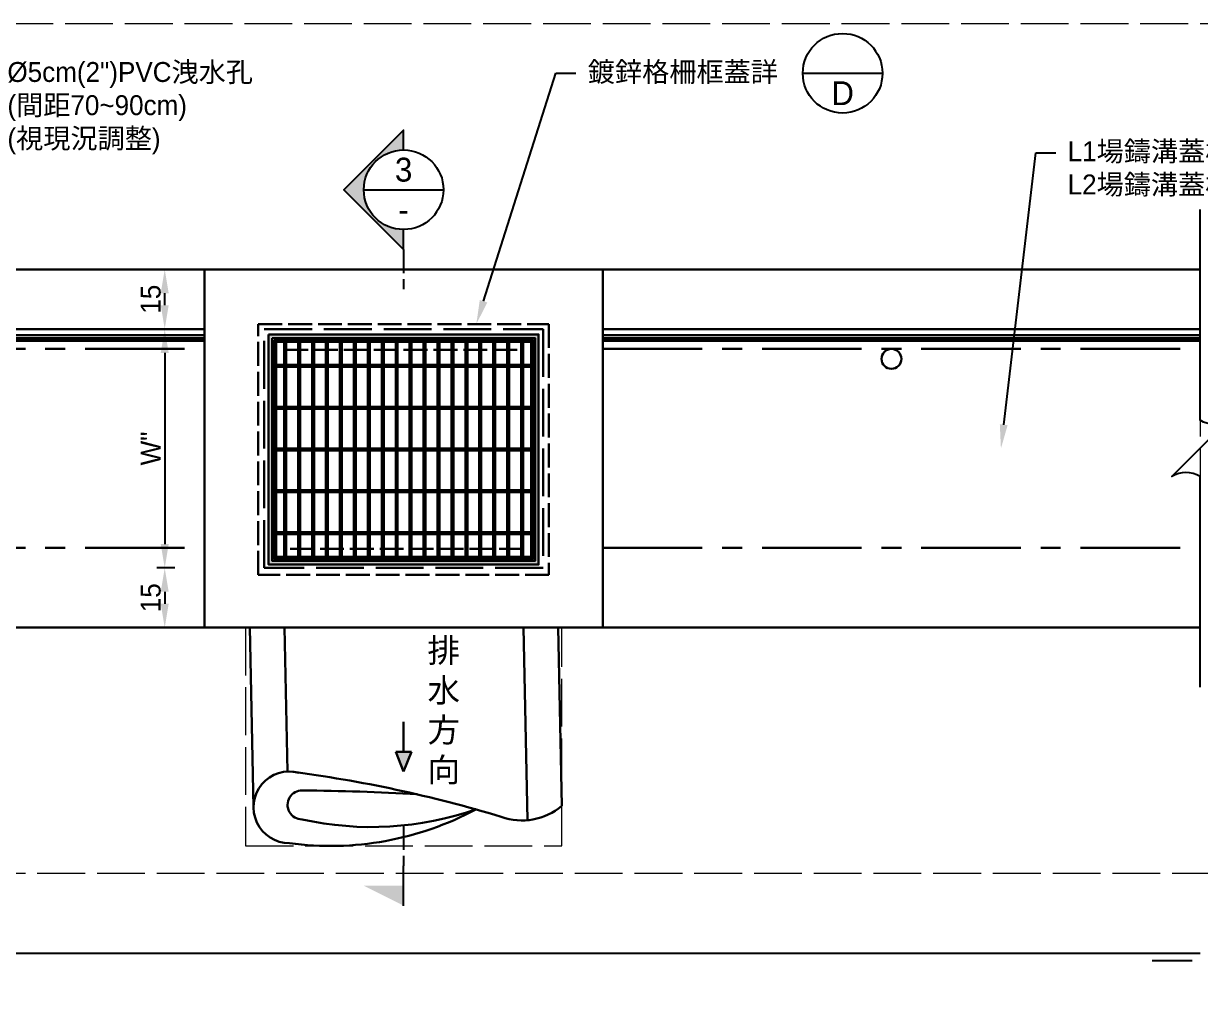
# Model space of a CAD drawing. Extents: x -6810 to 5075, y -2187 to 1200.
# Drawn here: x -2635.5 to -2339.9, y -248.4 to 0 of the extents above; entities that cross this region are included whole.
import ezdxf
from ezdxf import colors
from ezdxf.entities.mleader import LeaderData, LeaderLine
from ezdxf.math import Vec2, Vec3

# ---------------------------------------------------------------- set-up
doc = ezdxf.new("R2010")
doc.units = 0
doc.header["$MEASUREMENT"] = 0
doc.linetypes.add('ACAD_ISO02W100', pattern=[15, 12, -3])
doc.linetypes.add('CENTERX2', pattern=[4, 2.5, -0.5, 0.5, -0.5])
doc.layers.add('一、4.基本-隱藏', color=9, linetype='ACAD_ISO02W100', lineweight=20, plot=False)
doc.layers.add('三、1.文字-說明文字', color=2, linetype='Continuous')
doc.layers.add('三、3.文字-註解文字', color=2, linetype='Continuous')
for name, color, linetype, lineweight in [('二、2.繪圖-施作項目', 181, 'Continuous', 30), ('二、3.繪圖-排水流向', 170, 'Continuous', 30), ('二、6.繪圖-其他施作項目', 35, 'Continuous', 30)]:
    doc.layers.add(name, color=color, linetype=linetype, lineweight=lineweight)
doc.styles.add('註解文字(詳圖)', font='MS PGothic.ttf', dxfattribs={"height": 5})
doc.dimstyles.new('註解文字(詳圖)', dxfattribs={"dimtxt": 5, "dimasz": 6, "dimexe": 2, "dimexo": 5, "dimgap": 1, "dimtad": 2, "dimzin": 0, "dimdsep": 46, "dimtxsty": '註解文字(詳圖)', "dimcen": 0.1, "dimclrd": 144, "dimclre": 144, "dimclrt": 256, "dimadec": 0, "dimazin": 0, "dimtfac": 1, "dimtofl": 0, "dimtmove": 0, "dimatfit": 3, "dimfxlon": 1, "dimtolj": 1, "dimtzin": 0, "dimlwd": -1, "dimlwe": -1, "dimarcsym": 1})
pattern_1 = [(45, (-3860.3608, 101.6543), (-2.65165, 2.65165), []), (45, (-3859.477, 101.6543), (-2.65165, 2.65165), []), (45, (-3858.593, 101.6543), (-2.65165, 2.65165), []), (45, (-3857.709, 101.6543), (-2.65165, 2.65165), [])]

# ---------------------------------------------------------------- blocks, each defined once
blk = doc.blocks.new('排水流向')
at = {"layer": '二、3.繪圖-排水流向'}
h = blk.add_hatch(color=256, dxfattribs=at)
h.dxf.hatch_style = 1
h.paths.add_polyline_path([(0, 1), (0, -1), (2.5, 0)])
for points in [[(-3.75, 0), (0, 0)], [(0, 1), (0, -1)], [(2.5, 0), (0, 1)], [(2.5, 0), (0, -1)]]:
    blk.add_lwpolyline(points, dxfattribs=at)
blk = doc.blocks.new('*D312')
at = {"layer": 'Defpoints', "color": 0, "ltscale": 0.25, "transparency": 16777216}
for p in [(-2600, -61.75), (-2575, -61.75), (-2575, -76.75)]:
    blk.add_point(p, dxfattribs=at)
at = {"layer": '三、3.文字-註解文字', "color": 144, "ltscale": 0.25, "transparency": 16777216}
for p, q in [((-2597.5, -61.75), (-2602, -61.75)), ((-2600, -70.75), (-2600, -67.75)), ((-2597.5, -76.75), (-2602, -76.75))]:
    blk.add_line(p, q, dxfattribs=at)
for points in [[(-2601, -67.75), (-2599, -67.75), (-2600, -61.75)], [(-2601, -70.75), (-2599, -70.75), (-2600, -76.75)]]:
    blk.add_solid(points, dxfattribs=at)
at = {"layer": '三、3.文字-註解文字', "ltscale": 0.25, "transparency": 16777216, "insert": (-2603.5, -69.25), "char_height": 5, "attachment_point": 5, "rotation": 90, "style": '註解文字(詳圖)'}
blk.add_mtext('\\A1;15', dxfattribs=at)
blk = doc.blocks.new('*D313')
at = {"layer": 'Defpoints', "color": 0, "ltscale": 0.25, "transparency": 16777216}
for p in [(-2575, -76.75), (-2600, -136.75), (-2575, -136.75)]:
    blk.add_point(p, dxfattribs=at)
at = {"layer": '三、3.文字-註解文字', "color": 144, "ltscale": 0.25, "transparency": 16777216}
for p, q in [((-2597.5, -76.75), (-2602, -76.75)), ((-2600, -82.75), (-2600, -130.75)), ((-2597.5, -136.75), (-2602, -136.75))]:
    blk.add_line(p, q, dxfattribs=at)
for points in [[(-2601, -82.75), (-2599, -82.75), (-2600, -76.75)], [(-2601, -130.75), (-2599, -130.75), (-2600, -136.75)]]:
    blk.add_solid(points, dxfattribs=at)
at = {"layer": '三、3.文字-註解文字', "ltscale": 0.25, "transparency": 16777216, "insert": (-2603.5, -106.75), "char_height": 5, "attachment_point": 5, "rotation": 90, "style": '註解文字(詳圖)'}
blk.add_mtext('\\A1;W"', dxfattribs=at)
blk = doc.blocks.new('*D314')
at = {"layer": 'Defpoints', "color": 0, "ltscale": 0.25, "transparency": 16777216}
for p in [(-2575, -136.75), (-2600, -151.75), (-2575, -151.75)]:
    blk.add_point(p, dxfattribs=at)
at = {"layer": '三、3.文字-註解文字', "color": 144, "ltscale": 0.25, "transparency": 16777216}
for p, q in [((-2597.5, -136.75), (-2602, -136.75)), ((-2600, -142.75), (-2600, -145.75)), ((-2597.5, -151.75), (-2602, -151.75))]:
    blk.add_line(p, q, dxfattribs=at)
for points in [[(-2601, -142.75), (-2599, -142.75), (-2600, -136.75)], [(-2601, -145.75), (-2599, -145.75), (-2600, -151.75)]]:
    blk.add_solid(points, dxfattribs=at)
at = {"layer": '三、3.文字-註解文字', "ltscale": 0.25, "transparency": 16777216, "insert": (-2603.5, -144.25), "char_height": 5, "attachment_point": 5, "rotation": 90, "style": '註解文字(詳圖)'}
blk.add_mtext('\\A1;15', dxfattribs=at)

msp = doc.modelspace()

# ---------------------------------------------------------------- hatches: boundary and pattern name
at = {"layer": '三、3.文字-註解文字'}
h = msp.add_hatch(color=256, dxfattribs=at)
h.dxf.hatch_style = 1
h.paths.add_polyline_path([(-2540, -26.75), (-2555, -41.75), (-2540, -56.75), (-2540, -51.75, -0.4142136), (-2550, -41.75, -0.4142136), (-2540, -31.75)])
h = msp.add_hatch(color=256, dxfattribs=at)
h.dxf.hatch_style = 1
h.paths.add_polyline_path([(-2550, -216.602), (-2540, -221.602), (-2540, -216.602)])
at = {"layer": '二、6.繪圖-其他施作項目'}
h = msp.add_hatch(color=256, dxfattribs=at)
h.dxf.hatch_style = 1
h.paths.add_polyline_path([(-2573.9, -135.9), (-2506.1, -135.9), (-2506.1, -78.1), (-2573.9, -78.1)])
h.paths.add_polyline_path([(-2573, -79), (-2507, -79), (-2507, -135), (-2573, -135)], flags=16)
h = msp.add_hatch(dxfattribs=at)
h.set_pattern_fill('ANSI34', color=256, scale=5)
h.set_pattern_definition(pattern_1)
h.paths.add_polyline_path([(-2508, -85.75), (-2572, -85.75), (-2572, -86.25), (-2508, -86.25)])
h = msp.add_hatch(dxfattribs=at)
h.set_pattern_fill('ANSI34', color=256, scale=5)
h.set_pattern_definition(pattern_1)
h.paths.add_polyline_path([(-2508, -96.25), (-2572, -96.25), (-2572, -96.75), (-2508, -96.75)])
h = msp.add_hatch(dxfattribs=at)
h.set_pattern_fill('ANSI34', color=256, scale=5)
h.set_pattern_definition(pattern_1)
h.paths.add_polyline_path([(-2508, -106.75), (-2572, -106.75), (-2572, -107.25), (-2508, -107.25)])
h = msp.add_hatch(dxfattribs=at)
h.set_pattern_fill('ANSI34', color=256, scale=5)
h.set_pattern_definition(pattern_1)
h.paths.add_polyline_path([(-2508, -117.25), (-2572, -117.25), (-2572, -117.75), (-2508, -117.75)])
h = msp.add_hatch(dxfattribs=at)
h.set_pattern_fill('ANSI34', color=256, scale=5)
h.set_pattern_definition(pattern_1)
h.paths.add_polyline_path([(-2508, -127.75), (-2572, -127.75), (-2572, -128.25), (-2508, -128.25)])

# ---------------------------------------------------------------- linework, layer by layer
at = {"layer": '一、4.基本-隱藏'}
for points in [[(-2790, 0), (-2010, 0), (-2010, -507), (-2790, -507)], [(-2790, 0), (-2290, 0), (-2290, -213.5), (-2790, -213.5)], [(-2740, -61.75), (-2590, -61.75), (-2590, -151.75), (-2740, -151.75)], [(-2490, -61.75), (-2340, -61.75), (-2340, -151.75), (-2490, -151.75)], [(-2579.698, -151.75), (-2579.698, -206.602), (-2500.302, -206.602), (-2500.302, -151.75)], [(-2290, -213.5), (-2790, -213.5), (-2790, -253.5), (-2290, -253.5)]]:
    msp.add_lwpolyline(points, close=True, dxfattribs=at)
at = {"layer": '三、3.文字-註解文字'}
for points in [[(-2439.75, -12.5), (-2419.75, -12.5)], [(-2540, -31.75), (-2540, -26.75), (-2555, -41.75), (-2540, -56.75), (-2540, -51.75)], [(-2550, -41.75), (-2530, -41.75)], [(-2540, -221.602), (-2540, -211.602)], [(-2740, -233.5), (-2340, -233.5)], [(-2342, -235.5), (-2352, -235.5)]]:
    msp.add_lwpolyline(points, dxfattribs=at)
msp.add_lwpolyline([(-2340, -166.75), (-2340, -113.821, 0.2828427), (-2347.071, -113.821), (-2332.929, -99.679, -0.2828427), (-2340, -99.679), (-2340, -46.75)], format="xyb", dxfattribs=at)
at = {"layer": '三、3.文字-註解文字', "linetype": 'ACAD_ISO02W100', "ltscale": 0.5}
for points in [[(-2540, -56.75), (-2540, -66.75)], [(-2540, -201.602), (-2540, -211.602)]]:
    msp.add_lwpolyline(points, dxfattribs=at)
at = {"layer": '三、3.文字-註解文字'}
for centre in [(-2429.75, -12.5), (-2540, -41.75)]:
    msp.add_circle(centre, 10, dxfattribs=at)
at = {"layer": '二、2.繪圖-施作項目'}
msp.add_lwpolyline([(-2590, -61.75), (-2490, -61.75), (-2490, -151.75), (-2590, -151.75)], close=True, dxfattribs=at)
at = {"layer": '二、2.繪圖-施作項目', "linetype": 'ACAD_ISO02W100'}
msp.add_lwpolyline([(-2575, -76.75), (-2505, -76.75), (-2505, -136.75), (-2575, -136.75)], close=True, dxfattribs=at)
at = {"layer": '二、6.繪圖-其他施作項目'}
for points in [[(-2740, -61.75), (-2590, -61.75)], [(-2490, -61.75), (-2340, -61.75)], [(-2740, -76.75), (-2590, -76.75)], [(-2490, -76.75), (-2340, -76.75)], [(-2740, -78.25), (-2590, -78.25)], [(-2740, -79), (-2590, -79)], [(-2740, -79.375), (-2590, -79.375)], [(-2740, -79.75), (-2590, -79.75)], [(-2572.5, -79.5), (-2507.5, -79.5)], [(-2572.5, -79.5), (-2572.5, -134.5)], [(-2572, -79.5), (-2572, -134.5)], [(-2508, -79.5), (-2508, -134.5)], [(-2507.5, -79.5), (-2507.5, -134.5)], [(-2490, -78.25), (-2340, -78.25)], [(-2490, -79), (-2340, -79)], [(-2490, -79.375), (-2340, -79.375)], [(-2490, -79.75), (-2340, -79.75)], [(-2572, -80), (-2508, -80)], [(-2570, -80), (-2570, -85.75)], [(-2569.5, -80), (-2569.5, -85.75)], [(-2566.5, -80), (-2566.5, -85.75)], [(-2566, -80), (-2566, -85.75)], [(-2563, -80), (-2563, -85.75)], [(-2562.5, -80), (-2562.5, -85.75)], [(-2559.5, -80), (-2559.5, -85.75)], [(-2559, -80), (-2559, -85.75)], [(-2556, -80), (-2556, -85.75)], [(-2555.5, -80), (-2555.5, -85.75)], [(-2552.5, -80), (-2552.5, -85.75)], [(-2552, -80), (-2552, -85.75)], [(-2549, -80), (-2549, -85.75)], [(-2548.5, -80), (-2548.5, -85.75)], [(-2545.5, -80), (-2545.5, -85.75)], [(-2545, -80), (-2545, -85.75)], [(-2542, -80), (-2542, -85.75)], [(-2541.5, -80), (-2541.5, -85.75)], [(-2538.5, -80), (-2538.5, -85.75)], [(-2538, -80), (-2538, -85.75)], [(-2535, -80), (-2535, -85.75)], [(-2534.5, -80), (-2534.5, -85.75)], [(-2531.5, -80), (-2531.5, -85.75)], [(-2531, -80), (-2531, -85.75)], [(-2528, -80), (-2528, -85.75)], [(-2527.5, -80), (-2527.5, -85.75)], [(-2524.5, -80), (-2524.5, -85.75)], [(-2524, -80), (-2524, -85.75)], [(-2521, -80), (-2521, -85.75)], [(-2520.5, -80), (-2520.5, -85.75)], [(-2517.5, -80), (-2517.5, -85.75)], [(-2517, -80), (-2517, -85.75)], [(-2514, -80), (-2514, -85.75)], [(-2513.5, -80), (-2513.5, -85.75)], [(-2510.5, -80), (-2510.5, -85.75)], [(-2510, -80), (-2510, -85.75)], [(-2572, -85.75), (-2508, -85.75)], [(-2572, -86.25), (-2508, -86.25)], [(-2570, -86.25), (-2570, -96.25)], [(-2569.5, -86.25), (-2569.5, -96.25)], [(-2566.5, -86.25), (-2566.5, -96.25)], [(-2566, -86.25), (-2566, -96.25)], [(-2563, -86.25), (-2563, -96.25)], [(-2562.5, -86.25), (-2562.5, -96.25)], [(-2559.5, -86.25), (-2559.5, -96.25)], [(-2559, -86.25), (-2559, -96.25)], [(-2556, -86.25), (-2556, -96.25)], [(-2555.5, -86.25), (-2555.5, -96.25)], [(-2552.5, -86.25), (-2552.5, -96.25)], [(-2552, -86.25), (-2552, -96.25)], [(-2549, -86.25), (-2549, -96.25)], [(-2548.5, -86.25), (-2548.5, -96.25)], [(-2545.5, -86.25), (-2545.5, -96.25)], [(-2545, -86.25), (-2545, -96.25)], [(-2542, -86.25), (-2542, -96.25)], [(-2541.5, -86.25), (-2541.5, -96.25)], [(-2538.5, -86.25), (-2538.5, -96.25)], [(-2538, -86.25), (-2538, -96.25)], [(-2535, -86.25), (-2535, -96.25)], [(-2534.5, -86.25), (-2534.5, -96.25)], [(-2531.5, -86.25), (-2531.5, -96.25)], [(-2531, -86.25), (-2531, -96.25)], [(-2528, -86.25), (-2528, -96.25)], [(-2527.5, -86.25), (-2527.5, -96.25)], [(-2524.5, -86.25), (-2524.5, -96.25)], [(-2524, -86.25), (-2524, -96.25)], [(-2521, -86.25), (-2521, -96.25)], [(-2520.5, -86.25), (-2520.5, -96.25)], [(-2517.5, -86.25), (-2517.5, -96.25)], [(-2517, -86.25), (-2517, -96.25)], [(-2514, -86.25), (-2514, -96.25)], [(-2513.5, -86.25), (-2513.5, -96.25)], [(-2510.5, -86.25), (-2510.5, -96.25)], [(-2510, -86.25), (-2510, -96.25)], [(-2572, -96.25), (-2508, -96.25)], [(-2572, -96.75), (-2508, -96.75)], [(-2570, -96.75), (-2570, -106.75)], [(-2569.5, -96.75), (-2569.5, -106.75)], [(-2566.5, -96.75), (-2566.5, -106.75)], [(-2566, -96.75), (-2566, -106.75)], [(-2563, -96.75), (-2563, -106.75)], [(-2562.5, -96.75), (-2562.5, -106.75)], [(-2559.5, -96.75), (-2559.5, -106.75)], [(-2559, -96.75), (-2559, -106.75)], [(-2556, -96.75), (-2556, -106.75)], [(-2555.5, -96.75), (-2555.5, -106.75)], [(-2552.5, -96.75), (-2552.5, -106.75)], [(-2552, -96.75), (-2552, -106.75)], [(-2549, -96.75), (-2549, -106.75)], [(-2548.5, -96.75), (-2548.5, -106.75)], [(-2545.5, -96.75), (-2545.5, -106.75)], [(-2545, -96.75), (-2545, -106.75)], [(-2542, -96.75), (-2542, -106.75)], [(-2541.5, -96.75), (-2541.5, -106.75)], [(-2538.5, -96.75), (-2538.5, -106.75)], [(-2538, -96.75), (-2538, -106.75)], [(-2535, -96.75), (-2535, -106.75)], [(-2534.5, -96.75), (-2534.5, -106.75)], [(-2531.5, -96.75), (-2531.5, -106.75)], [(-2531, -96.75), (-2531, -106.75)], [(-2528, -96.75), (-2528, -106.75)], [(-2527.5, -96.75), (-2527.5, -106.75)], [(-2524.5, -96.75), (-2524.5, -106.75)], [(-2524, -96.75), (-2524, -106.75)], [(-2521, -96.75), (-2521, -106.75)], [(-2520.5, -96.75), (-2520.5, -106.75)], [(-2517.5, -96.75), (-2517.5, -106.75)], [(-2517, -96.75), (-2517, -106.75)], [(-2514, -96.75), (-2514, -106.75)], [(-2513.5, -96.75), (-2513.5, -106.75)], [(-2510.5, -96.75), (-2510.5, -106.75)], [(-2510, -96.75), (-2510, -106.75)], [(-2572, -106.75), (-2508, -106.75)], [(-2572, -107.25), (-2508, -107.25)], [(-2570, -107.25), (-2570, -117.25)], [(-2569.5, -107.25), (-2569.5, -117.25)], [(-2566.5, -107.25), (-2566.5, -117.25)], [(-2566, -107.25), (-2566, -117.25)], [(-2563, -107.25), (-2563, -117.25)], [(-2562.5, -107.25), (-2562.5, -117.25)], [(-2559.5, -107.25), (-2559.5, -117.25)], [(-2559, -107.25), (-2559, -117.25)], [(-2556, -107.25), (-2556, -117.25)], [(-2555.5, -107.25), (-2555.5, -117.25)], [(-2552.5, -107.25), (-2552.5, -117.25)], [(-2552, -107.25), (-2552, -117.25)], [(-2549, -107.25), (-2549, -117.25)], [(-2548.5, -107.25), (-2548.5, -117.25)], [(-2545.5, -107.25), (-2545.5, -117.25)], [(-2545, -107.25), (-2545, -117.25)], [(-2542, -107.25), (-2542, -117.25)], [(-2541.5, -107.25), (-2541.5, -117.25)], [(-2538.5, -107.25), (-2538.5, -117.25)], [(-2538, -107.25), (-2538, -117.25)], [(-2535, -107.25), (-2535, -117.25)], [(-2534.5, -107.25), (-2534.5, -117.25)], [(-2531.5, -107.25), (-2531.5, -117.25)], [(-2531, -107.25), (-2531, -117.25)], [(-2528, -107.25), (-2528, -117.25)], [(-2527.5, -107.25), (-2527.5, -117.25)], [(-2524.5, -107.25), (-2524.5, -117.25)], [(-2524, -107.25), (-2524, -117.25)], [(-2521, -107.25), (-2521, -117.25)], [(-2520.5, -107.25), (-2520.5, -117.25)], [(-2517.5, -107.25), (-2517.5, -117.25)], [(-2517, -107.25), (-2517, -117.25)], [(-2514, -107.25), (-2514, -117.25)], [(-2513.5, -107.25), (-2513.5, -117.25)], [(-2510.5, -107.25), (-2510.5, -117.25)], [(-2510, -107.25), (-2510, -117.25)], [(-2572, -117.25), (-2508, -117.25)], [(-2572, -117.75), (-2508, -117.75)], [(-2570, -117.75), (-2570, -127.75)], [(-2569.5, -117.75), (-2569.5, -127.75)], [(-2566.5, -117.75), (-2566.5, -127.75)], [(-2566, -117.75), (-2566, -127.75)], [(-2563, -117.75), (-2563, -127.75)], [(-2562.5, -117.75), (-2562.5, -127.75)], [(-2559.5, -117.75), (-2559.5, -127.75)], [(-2559, -117.75), (-2559, -127.75)], [(-2556, -117.75), (-2556, -127.75)], [(-2555.5, -117.75), (-2555.5, -127.75)], [(-2552.5, -117.75), (-2552.5, -127.75)], [(-2552, -117.75), (-2552, -127.75)], [(-2549, -117.75), (-2549, -127.75)], [(-2548.5, -117.75), (-2548.5, -127.75)], [(-2545.5, -117.75), (-2545.5, -127.75)], [(-2545, -117.75), (-2545, -127.75)], [(-2542, -117.75), (-2542, -127.75)], [(-2541.5, -117.75), (-2541.5, -127.75)], [(-2538.5, -117.75), (-2538.5, -127.75)], [(-2538, -117.75), (-2538, -127.75)], [(-2535, -117.75), (-2535, -127.75)], [(-2534.5, -117.75), (-2534.5, -127.75)], [(-2531.5, -117.75), (-2531.5, -127.75)], [(-2531, -117.75), (-2531, -127.75)], [(-2528, -117.75), (-2528, -127.75)], [(-2527.5, -117.75), (-2527.5, -127.75)], [(-2524.5, -117.75), (-2524.5, -127.75)], [(-2524, -117.75), (-2524, -127.75)], [(-2521, -117.75), (-2521, -127.75)], [(-2520.5, -117.75), (-2520.5, -127.75)], [(-2517.5, -117.75), (-2517.5, -127.75)], [(-2517, -117.75), (-2517, -127.75)], [(-2514, -117.75), (-2514, -127.75)], [(-2513.5, -117.75), (-2513.5, -127.75)], [(-2510.5, -117.75), (-2510.5, -127.75)], [(-2510, -117.75), (-2510, -127.75)], [(-2572, -127.75), (-2508, -127.75)], [(-2572, -128.25), (-2508, -128.25)], [(-2570, -128.25), (-2570, -134)], [(-2569.5, -128.25), (-2569.5, -134)], [(-2566.5, -128.25), (-2566.5, -134)], [(-2566, -128.25), (-2566, -134)], [(-2563, -128.25), (-2563, -134)], [(-2562.5, -128.25), (-2562.5, -134)], [(-2559.5, -128.25), (-2559.5, -134)], [(-2559, -128.25), (-2559, -134)], [(-2556, -128.25), (-2556, -134)], [(-2555.5, -128.25), (-2555.5, -134)], [(-2552.5, -128.25), (-2552.5, -134)], [(-2552, -128.25), (-2552, -134)], [(-2549, -128.25), (-2549, -134)], [(-2548.5, -128.25), (-2548.5, -134)], [(-2545.5, -128.25), (-2545.5, -134)], [(-2545, -128.25), (-2545, -134)], [(-2542, -128.25), (-2542, -134)], [(-2541.5, -128.25), (-2541.5, -134)], [(-2538.5, -128.25), (-2538.5, -134)], [(-2538, -128.25), (-2538, -134)], [(-2535, -128.25), (-2535, -134)], [(-2534.5, -128.25), (-2534.5, -134)], [(-2531.5, -128.25), (-2531.5, -134)], [(-2531, -128.25), (-2531, -134)], [(-2528, -128.25), (-2528, -134)], [(-2527.5, -128.25), (-2527.5, -134)], [(-2524.5, -128.25), (-2524.5, -134)], [(-2524, -128.25), (-2524, -134)], [(-2521, -128.25), (-2521, -134)], [(-2520.5, -128.25), (-2520.5, -134)], [(-2517.5, -128.25), (-2517.5, -134)], [(-2517, -128.25), (-2517, -134)], [(-2514, -128.25), (-2514, -134)], [(-2513.5, -128.25), (-2513.5, -134)], [(-2510.5, -128.25), (-2510.5, -134)], [(-2510, -128.25), (-2510, -134)], [(-2572.5, -134.5), (-2507.5, -134.5)], [(-2572, -134), (-2508, -134)], [(-2740, -151.75), (-2590, -151.75)], [(-2577.698, -196.898), (-2578.601, -151.75)], [(-2569.176, -187.896), (-2569.899, -151.75)], [(-2508.919, -200.126), (-2509.887, -151.75)], [(-2500.302, -196.516), (-2501.192, -151.75)], [(-2490, -151.75), (-2340, -151.75)]]:
    msp.add_lwpolyline(points, dxfattribs=at)
at = {"layer": '二、6.繪圖-其他施作項目', "linetype": 'ACAD_ISO02W100', "ltscale": 0.5}
for points in [[(-2576.5, -75.5), (-2503.5, -75.5), (-2503.5, -138.5), (-2576.5, -138.5)], [(-2570, -82), (-2510, -82), (-2510, -132), (-2570, -132)]]:
    msp.add_lwpolyline(points, close=True, dxfattribs=at)
at = {"layer": '二、6.繪圖-其他施作項目'}
for points in [[(-2573.9, -78.1), (-2506.1, -78.1), (-2506.1, -135.9), (-2573.9, -135.9)], [(-2573, -79), (-2507, -79), (-2507, -135), (-2573, -135)], [(-2572.5, -79.5), (-2507.5, -79.5), (-2507.5, -134.5), (-2572.5, -134.5)]]:
    msp.add_lwpolyline(points, close=True, dxfattribs=at)
at = {"layer": '二、6.繪圖-其他施作項目', "linetype": 'CENTERX2', "ltscale": 10}
for points in [[(-2740, -81.75), (-2590, -81.75)], [(-2490, -81.75), (-2340, -81.75)], [(-2740, -131.75), (-2590, -131.75)], [(-2490, -131.75), (-2340, -131.75)]]:
    msp.add_lwpolyline(points, dxfattribs=at)
at = {"layer": '二、6.繪圖-其他施作項目'}
for points in [[(-2521.863, -197.42, -0.1578495), (-2568.682, -205.913, -1.1409026), (-2566.339, -188.192)], [(-2568.682, -187.882, -0.0416835), (-2515.467, -199.289, 0.2681724), (-2500.302, -196.516, 0.2681724)], [(-2521.802, -197.387, -0.1399452), (-2565.514, -199.918, -1.0112817), (-2565.433, -192.646, -0.0106152), (-2536.584, -193.584)]]:
    msp.add_lwpolyline(points, format="xyb", dxfattribs=at)
msp.add_circle((-2417.5, -84.25), 2.5, dxfattribs=at)

# ---------------------------------------------------------------- block references
at = {"xscale": 2, "yscale": 2, "zscale": 2, "rotation": 270}
msp.add_blockref('排水流向', (-2540, -182.926), dxfattribs=at)

# ---------------------------------------------------------------- texts
at = {"layer": '三、1.文字-說明文字', "char_height": 6, "attachment_point": 5, "style": '註解文字(詳圖)'}
for s, width, insert in [('{\\fMS PGothic|b0|i0|c128|p34;D}', 12.5857, (-2429.75, -17.5)), ('{\\fMS PGothic|b0|i0|c128|p34;排水方向}', 6, (-2529.928, -172.802))]:
    msp.add_mtext_dynamic_manual_height_columns(s, width=width, gutter_width=30, heights=[0], dxfattribs=dict(at, insert=insert))
at = {"layer": '三、3.文字-註解文字', "char_height": 6, "attachment_point": 5, "style": '註解文字(詳圖)'}
for s, insert in [('3', (-2540, -36.75)), ('-', (-2540, -46.75))]:
    msp.add_mtext_dynamic_manual_height_columns(s, width=6.60394, gutter_width=25, heights=[0], dxfattribs=dict(at, insert=insert))

# ---------------------------------------------------------------- dimensions: what is measured, and where the dimension line sits
at = {"layer": '三、3.文字-註解文字', "ltscale": 0.25}
for base, p1, p2, text, picture, middle in [((-2600, -61.75), (-2575, -76.75), (-2575, -61.75), '15', '*D312', (-2603.5, -69.25)), ((-2600, -136.75), (-2575, -76.75), (-2575, -136.75), 'W"', '*D313', (-2603.5, -106.75)), ((-2600, -151.75), (-2575, -136.75), (-2575, -151.75), '15', '*D314', (-2603.5, -144.25))]:
    dim = msp.add_linear_dim(base=base, p1=p1, p2=p2, angle=90, text=text, dimstyle='註解文字(詳圖)', dxfattribs=at)
    dim.commit()
    dim.dimension.update_dxf_attribs({"geometry": picture, "text_midpoint": middle})

# ---------------------------------------------------------------- leaders
at = {"layer": '三、3.文字-註解文字'}
ml = msp.add_multileader_mtext('Standard', dxfattribs=at)
ml.set_content('{\\fMS PGothic|b0|i0|c128|p34;%%C5cm(2")PVC洩水孔}\\P{\\fMS PGothic|b0|i0|c128|p34;(間距70~90cm)\\P(視現況調整)}', color=256, style='註解文字(詳圖)')
ml.set_leader_properties(color=144, linetype='ByLayer', lineweight=-1)
ml.build(insert=Vec2(0, 0))
ml.multileader.update_dxf_attribs({"dogleg_length": 5, "arrow_head_size": 6})
ctx = ml.context
ctx.base_point, ctx.char_height, ctx.arrow_head_size, ctx.landing_gap_size, ctx.plane_origin = Vec3(-2642.5, -12.5), 5, 6, 3, Vec3(-2667.5, -100)
notes = []
notes.append((ctx, [(0, (1, 1, 0), (-2647.5, -12.5), (1, 0), 5, [(0, [(-2667.5, -84.25)], 0, [])])]))
ctx.mtext.insert, ctx.mtext.flow_direction = Vec3(-2639.5, -9.673), 5
ml = msp.add_multileader_mtext('Standard', dxfattribs=at)
ml.set_content('鍍鋅格柵框蓋詳', color=256, style='註解文字(詳圖)')
ml.set_leader_properties(color=144, linetype='ByLayer', lineweight=-1)
ml.build(insert=Vec2(0, 0))
ml.multileader.update_dxf_attribs({"dogleg_length": 5, "arrow_head_size": 6})
ctx = ml.context
ctx.base_point, ctx.char_height, ctx.arrow_head_size, ctx.landing_gap_size, ctx.plane_origin = Vec3(-2496.75, -12.5), 5, 6, 3, Vec3(-2521.75, -91)
notes.append((ctx, [(0, (1, 1, 0), (-2501.75, -12.5), (1, 0), 5, [(0, [(-2521.75, -75.5)], 0, [])])]))
ctx.mtext.insert, ctx.mtext.flow_direction = Vec3(-2493.75, -9.645), 5
ml = msp.add_multileader_mtext('Standard', dxfattribs=at)
ml.set_content('{\\fMS PGothic|b0|i0|c128|p34;L1場鑄溝蓋板或\\PL2場鑄溝蓋板詳}', color=256, style='註解文字(詳圖)')
ml.set_leader_properties(color=144, linetype='ByLayer', lineweight=-1)
ml.build(insert=Vec2(0, 0))
ml.multileader.update_dxf_attribs({"dogleg_length": 5, "arrow_head_size": 6})
ctx = ml.context
ctx.base_point, ctx.char_height, ctx.arrow_head_size, ctx.landing_gap_size, ctx.plane_origin = Vec3(-2376.244, -32.5), 5, 6, 3, Vec3(-2448.792, -104.007)
notes.append((ctx, [(0, (1, 1, 0), (-2381.244, -32.5), (1, 0), 5, [(0, [(-2390, -106.75)], 0, [])])]))
ctx.mtext.insert, ctx.mtext.flow_direction = Vec3(-2373.244, -29.588), 5
for ctx, leaders in notes:
    for number, flags, end, landing, length, lines in leaders:
        leader = LeaderData()
        leader.index, (leader.has_last_leader_line, leader.has_dogleg_vector, leader.attachment_direction) = number, flags
        leader.last_leader_point, leader.dogleg_vector, leader.dogleg_length = Vec3(end), Vec3(landing), length
        for number, points, colour, breaks in lines:
            line = LeaderLine()
            line.index, line.vertices, line.color, line.breaks = number, Vec3.list(points), colors.encode_raw_color(colour), breaks
            leader.lines.append(line)
        ctx.leaders.append(leader)

doc.saveas('drawing.dxf')
